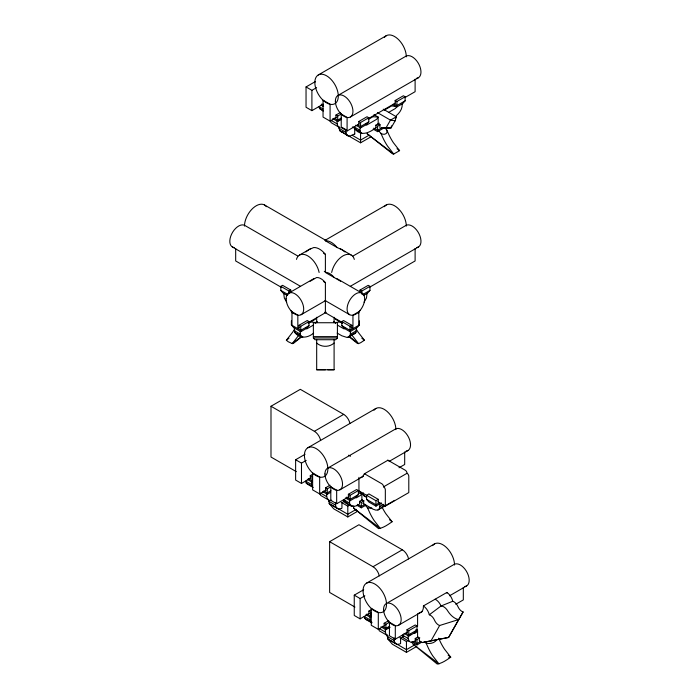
<?xml version="1.0" encoding="UTF-8"?>
<svg xmlns="http://www.w3.org/2000/svg" width="699" height="699" viewBox="0 0 699 699"><rect width="100%" height="100%" fill="white"/><g stroke="black" fill="none" stroke-linecap="round" stroke-linejoin="round"><path stroke-width="1.05" d="M391.457 125.881L391.064 127.908L381.095 128.249L391.064 127.908L395.171 120.805L396.342 116.742L383.262 109.193M337.163 333.091L341.811 335.773L347.088 337.468L348.845 337.128L350.016 336.001L350.61 331.37M348.845 337.128L355.887 332.61L356.473 327.988M362.781 503.254L373.021 509.169L375.835 510.121L377.949 509.982L379.356 508.767L380.055 503.752M384.616 127.576L386.739 129.927L389.072 135.082A38.078 21.984 60 0 0 393.319 142.596L399.592 150.643L393.729 154.033L392.532 153.806L367.027 133.666L393.729 154.033L387.456 145.977A38.078 21.984 60 0 1 383.209 138.463L380.876 133.308L378.753 130.958M356.612 329.727A38.078 21.984 60 0 0 358.133 332.174L364.406 340.23L360.745 342.667L358.543 343.611L357.346 343.392L348.958 336.673M419.496 640.948L422.275 642.556L431.021 640.826L439.654 625.5L458.684 619.559L463.105 611.957A6.841 3.949 60 0 1 457.941 606.61A6.841 3.949 60 0 0 452.769 601.254A9.332 5.382 60 0 0 446.906 592.446L423.376 605.946L423.445 606.653A12.442 7.182 60 0 1 419.051 612.909M463.105 611.957L448.609 637.444L422.275 642.556M385.787 128.249L390.479 120.123L396.342 116.742L395.302 118.542M358.447 313.047L359.985 310.382M298.517 335.564L292.243 343.611L288.154 341.697L286.38 340.23L292.654 332.174A38.078 21.984 -60 0 0 294.174 329.727M364.092 302.143L366.442 298.08L367.027 293.685M358.814 124.186L358.814 121.477L367.027 116.742L368.784 117.755L368.784 121.818L366.442 124.527L360.57 127.908L355.8 125.156M395.171 103.199L395.171 100.49L403.375 95.754L405.14 96.768L405.14 100.831L402.79 103.539L396.927 106.921L392.532 104.387M299.006 327.988L299.006 325.28L307.219 320.535L308.975 321.557L308.975 325.62L306.625 328.32L300.762 331.71L293.729 327.648L291.387 324.939L291.387 320.876M359.985 292.776L359.985 290.068L368.198 285.332L369.954 286.345L369.954 290.408L367.613 293.117L363.419 295.537M359.4 320.876L359.4 324.939L357.058 327.648L350.016 331.71L344.153 328.32L341.811 325.62L341.811 321.557L343.567 320.535L351.78 325.28L351.78 327.988M348.39 496.98L348.39 494.272L350.155 495.285L358.36 490.549L358.36 494.612L356.018 497.321L350.155 500.702L345.376 497.95M407.028 632.394L407.028 629.685L415.241 624.95L416.997 625.963L416.997 630.026L414.656 632.735L408.793 636.116L404.013 633.364M337.416 337.975L335.756 339.723L315.031 339.723L313.37 337.975L313.37 322.737L337.416 322.737L337.416 337.975L313.37 337.975M396.342 115.615C399.723 112.792 402.537 108.677 402.205 104.099M382.003 507.037A38.078 21.984 60 0 0 385.831 513.695L392.095 521.751C387.997 524.608 383.559 527.85 378.596 528.636L353.668 508.156L353.668 505.989M301.828 336.673L293.431 343.392L292.243 343.611L301.601 336.394M286.38 340.23L288.932 338.255M305.821 251.946L308.809 249.7L313.668 247.551A16.584 9.576 60 0 1 325.393 254.322L325.393 272.453A12.442 7.182 60 0 1 334.192 277.529L340.623 281.251M310.155 281.251L316.595 277.529A12.442 7.182 60 0 1 325.393 282.614L325.393 312.75M334.096 343.026C329.351 347.403 321.435 347.403 316.682 343.026M423.445 605.989A9.332 5.382 60 0 1 429.308 614.788L441.043 605.989L452.769 601.254M318.272 74.968L386.294 35.701M323.244 104.099L311.903 110.643L306.04 107.262L306.04 86.947L315.494 81.495M306.04 86.947L311.903 90.337L316.63 87.602M338.884 94.907L405.953 56.182A12.442 7.182 60 0 1 419.155 64.806A12.442 7.182 60 0 1 416.569 78.288M335.948 117.755L335.948 115.047L340.509 112.417M335.948 115.047L337.704 116.06L341.357 113.954M330.085 121.137L330.085 104.212L323.043 100.149L323.043 117.074L330.085 121.137L336.7 117.318M341.357 118.017L337.704 120.123L334.192 118.096M339.635 119.686L337.119 121.137L337.119 123.845L338.098 126.668M332.724 118.603L337.704 121.477L341.06 119.546M350.374 116.995L418.395 77.729M358.814 121.477L360.57 122.491L368.784 117.755M395.171 100.49L396.927 101.504L405.14 96.768M347.088 130.958L347.088 117.415L341.226 114.033L341.226 127.576L347.088 130.958L359.373 123.872M368.819 118.411L395.267 103.137M404.712 97.685L415.11 91.691L415.11 79.188M368.329 119.372L372.89 116.742L378.168 117.074L378.168 124.448M384.354 110.119L391.65 105.907L396.342 106.58A1.66 0.961 -60 0 1 395.171 108.616L388.6 112.408M368.784 121.818L360.57 126.554L357.757 124.929M405.14 100.831L396.927 105.566L394.114 103.941M354.812 133.946L350.138 135.973L348.023 135.833L339.583 130.556L338.875 126.44M375.817 127.908L375.817 125.2L379.339 123.173M375.817 125.2L377.582 126.222L380.221 124.693M376.289 127.637C369.474 132.548 361.269 137.03 354.708 128.817L354.122 126.895L359.985 130.285L360.57 132.198L361.75 133.326M369.02 135.222L360.57 140.097L352.13 135.222M381.977 127.742L377.582 130.285L373.825 128.118M373.179 129.097L377.582 131.639L384.878 127.419M346.503 134.68L360.57 142.806L370.898 136.847M299.513 255.074L310.828 248.538M324.974 240.369L386.294 204.964M287.359 295.537L283.174 293.117L280.832 290.408L280.832 286.345L282.588 285.332L290.793 290.068L290.793 292.776M280.832 286.345L289.037 291.081L290.793 290.068M288.678 293.161L314.218 278.42M352.995 256.026L405.953 225.454A12.442 7.182 60 0 1 419.155 234.069A12.442 7.182 60 0 1 416.569 247.56M301.12 314.707L325.708 300.509M350.304 286.31L418.395 247M299.006 325.28L300.762 326.293L308.975 321.557M359.985 290.068L361.75 291.081L369.954 286.345M299.722 327.569L297.835 328.661L297.835 315.118L291.972 311.737L291.972 325.28M308.233 322.658L326.206 312.278M369.71 287.167L415.11 260.954L415.11 248.46M308.224 323.34L315.424 319.181M308.975 325.62L300.762 330.356L291.387 324.939M362.659 294.62L369.954 290.408M310.732 321.889L315.424 322.571L317.311 321.479M313.37 325.105L307.219 328.661A1.66 0.961 -60 0 1 306.04 327.988M313.624 333.091C308.032 337.984 299.95 339.085 294.899 332.61L294.314 327.988M341.811 321.557L350.016 326.293L351.78 325.28M359.4 324.939L350.016 330.356L341.811 325.62M350.61 334.078L356.473 330.697M347.927 336.979L351.274 335.048M350.016 336.001L355.887 332.61M296.324 471.659L270.994 457.032L270.994 406.25L300.308 389.326L343.707 414.376A9.139 5.277 60 0 1 349.946 423.515M270.994 406.25L314.384 431.309L343.707 414.376M307.848 447.762L375.87 408.496M310.933 477.985L301.487 483.437L295.625 480.056L295.625 459.741L305.07 454.289M295.625 459.741L301.487 463.131L306.206 460.405M310.277 478.361L310.277 475.652L313.012 474.071M327.516 468.251L395.538 428.976A12.442 7.182 60 0 1 408.732 437.6A12.442 7.182 60 0 1 406.154 451.082M325.524 490.549L325.524 487.841L330.085 485.211M325.524 487.841L327.281 488.854L330.933 486.749M319.661 493.931L319.661 477.006L312.628 472.943L312.628 489.877L319.661 493.931L326.276 490.121M330.933 490.812L327.281 492.917L323.768 490.89M322.728 491.642L327.281 494.272L330.636 492.341M387.936 460.23L364.476 473.765L362.239 476.928L360.413 477.496M339.95 489.798L363.567 476.159M389.081 461.436L407.971 450.523M348.39 494.272L356.604 489.536L375.957 500.702L378.299 499.348L378.299 502.057M336.665 503.752L336.665 490.209L330.802 486.827L330.802 500.37L336.665 503.752L348.95 496.666M399.015 467.753L404.686 464.486L404.686 451.982M345.297 500.807L341.942 502.738L341.942 508.156M358.36 494.612L350.155 499.348L346.398 497.181M366.765 497.435L364.223 495.967A1.66 0.961 60 0 1 363.052 493.94L363.349 493.765A4.351 2.516 60 0 1 363.436 493.048M364.223 495.967L366.215 496.779M341.243 502.328L347.805 506.12L349.683 505.036M364.31 473.669L381.82 483.778A2.49 1.433 60 0 1 383.576 486.827L407.028 473.284A2.49 1.433 60 0 1 408.793 476.334L408.793 492.585L385.332 506.12L377.827 501.786M359.531 504.093L359.531 501.384L362.318 499.776M359.531 501.384L361.296 502.398L364.083 500.79M356.254 509.37L347.805 514.246L329.046 503.411L333.738 508.828L347.805 516.954L357.189 511.537M365.009 504.32L361.296 506.46L357.538 504.294M356.892 505.272L361.296 507.815L365.822 505.202M379.706 502.598L375.957 504.765L366.573 499.348L366.573 495.285L368.915 493.931L378.299 499.348M366.573 499.348L368.915 502.057L375.957 506.12L381.479 502.931M380.055 506.46L383.76 504.32M379.356 508.767L384.913 505.552M377.949 509.982L394.612 500.362M354.961 607.073L329.631 592.446L329.631 541.673L358.945 524.739L402.336 549.79A9.139 5.277 60 0 1 408.583 558.929M329.631 541.673L373.021 566.723L402.336 549.79M366.486 583.176L434.507 543.909M369.57 613.399L360.125 618.851L354.253 615.47L354.253 595.155L363.707 589.703M354.253 595.155L360.125 598.545L364.843 595.819M368.915 613.774L368.915 611.066L371.65 609.493M388.041 602.573L454.167 564.39A12.442 7.182 60 0 1 467.369 573.014A12.442 7.182 60 0 1 464.791 586.505M384.162 625.963L384.162 623.255L388.723 620.625M384.162 623.255L385.918 624.268L389.57 622.162M378.299 629.353L378.299 612.42L371.265 608.357L371.265 625.29L378.299 629.353L384.913 625.535M389.57 626.225L385.918 628.331L382.405 626.304M387.849 627.903L385.332 629.353L385.332 632.062L386.311 634.875M380.938 626.811L385.918 629.685L390.112 627.274M398.587 625.212L422.205 611.573M449.606 595.758L466.609 585.937M407.028 629.685L408.793 630.708L416.997 625.963M395.302 639.166L395.302 625.622L389.439 622.241L389.439 635.784L395.302 639.166L407.587 632.079M455.765 604.259L463.323 599.899L463.323 587.396M403.935 636.221L400.579 638.152L400.579 643.569M416.997 630.026L408.793 634.762L405.979 633.145M409.037 635.295L410.715 634.334M399.88 637.741L406.442 641.533L408.321 640.45M415.241 641.201L415.241 638.493L418.054 636.868M415.241 638.493L416.997 639.506L419.811 637.881M415.914 640.808L411.134 642.442L403.314 637.925L402.336 635.103L408.207 638.493L409.177 641.315M414.891 644.784L406.442 649.659L387.683 638.825L392.375 644.242L406.442 652.368L416.761 646.409M420.754 641.402L416.997 643.569L413.249 641.402M411.72 641.874L416.997 644.924L421.602 642.259M358.36 504.765C353.545 508.269 348.006 505.185 344.292 501.611L343.707 499.689L349.57 503.079L350.155 504.993L351.326 506.12M448.767 657.689L450.733 657.165L444.468 649.109A38.078 21.984 60 0 1 440.221 641.595L438.657 638.161M352.951 334.078L354.708 333.738M331.588 500.213L329.631 500.598L320.64 495.399L319.985 493.52M341.357 508.496L338.43 509.055L329.439 503.865L328.46 499.243M399.994 643.91L397.058 644.469L388.067 639.279L387.097 634.657M431.021 640.826L448.609 637.444L458.684 619.559A15.229 8.799 60 0 1 447.98 611.328A8.292 4.788 60 0 0 441.043 605.989A9.262 5.347 60 0 0 435.18 599.218M333.475 321.479L335.363 322.571L340.055 321.889M316.682 339.714L316.682 369.754L334.096 369.754L334.096 339.714M334.096 369.754L327.779 369.78M313.37 336.621L337.416 336.621M325.393 369.788L316.682 369.754M340.99 131.77L343.104 131.91M395.171 120.805L390.479 120.123L377.399 112.574M296.07 333.738L297.835 334.078M358.657 493.092L361.296 493.599A1.66 0.961 -60 0 1 360.125 495.626L356.604 497.662A1.66 0.961 -60 0 1 355.433 496.98M345.463 502.738L347.22 503.079M364.808 618.405L370.68 621.787L370.086 619.873L364.223 616.483L364.808 618.405L365.988 619.532L367.744 619.873M380.876 133.308C383.594 135.562 388.6 133.946 386.739 129.927M325.393 240.124L325.393 240.779A16.584 9.576 60 0 1 337.119 247.551L341.977 249.7L344.957 251.946M373.974 114.662L378.168 117.074M378.168 123.845L379.924 124.868L379.924 127.576M321.636 104.081L323.515 105.165M320.998 105.06L323.637 106.58M323.13 109L318.945 106.58L319.53 108.502L323.218 111.08M354.009 128.179L355.887 129.263M357.757 130.346L359.636 131.429M319.53 108.502L322.877 110.433M354.708 128.817L360.57 132.198M330.959 120.298L337.119 123.845M341.942 127.305L346.503 129.944M340.055 127.795L331.064 122.605L330.409 120.726M338.875 128.249L345.918 132.312L346.617 134.619L348.023 135.833M339.583 130.556L346.617 134.619M264.493 204.964L325.804 240.369M339.959 248.538L351.274 255.074M325.393 240.779L337.119 247.551M323.585 253.283L325.393 254.322M297.791 256.026L244.833 225.454A12.442 7.182 -60 0 0 231.631 234.069A12.442 7.182 -60 0 0 234.209 247.56M324.275 271.317L326.162 272.409M336.569 278.42L362.099 293.161A12.442 7.182 -60 0 1 358.159 312.427A12.442 7.182 -60 0 1 347.386 306.206A12.442 7.182 -60 0 1 362.099 293.161M325.393 272.453L334.192 277.529M323.637 281.592L325.393 282.614M232.391 247L300.483 286.31M325.079 300.509L349.666 314.707M281.077 287.167L235.677 260.954L235.677 248.46M324.581 312.278L342.545 322.658M351.064 327.569L352.951 328.661L352.951 315.118L358.814 311.737L358.814 325.28M335.363 319.181L342.562 323.34M280.832 290.408L288.128 294.62M337.416 325.105L343.567 328.661A1.66 0.961 60 0 0 344.747 327.988M294.314 330.697L300.177 334.078L300.762 336.001L301.942 337.128M299.513 335.048L302.859 336.979M294.899 332.61L300.762 336.001M387.762 460.125L405.271 470.235A2.49 1.433 60 0 1 407.028 473.284M348.67 455.18L350.514 456.237M358.526 491.327L361.881 493.258L361.881 500.03L363.637 501.043L363.637 503.752M310.277 475.652L312.042 476.666L312.042 482.083L307.263 479.331M308.285 478.562L312.042 480.729M350.575 505.01L353.082 506.46M344.292 501.611L350.155 504.993M306.179 482.992L312.042 486.373L311.457 484.459L305.585 481.069L306.179 482.992L307.35 484.119L313.213 487.5M320.544 493.092L326.695 496.639L327.674 499.462M328.46 501.043L335.494 505.106L336.472 507.928M415.914 629.397L417.583 630.367L417.583 637.139L419.348 638.152L419.348 640.861M368.915 611.066L370.68 612.088L370.68 617.497L365.9 614.744M366.923 613.984L370.68 616.151M369.422 620.834L371.929 622.285M365.988 619.532L371.851 622.914M379.181 628.506L385.332 632.062M388.268 636.011L379.277 630.813L378.622 628.934M387.097 636.457L394.131 640.52L395.11 643.342M397.006 148.677L399.592 150.643M389.518 519.776L392.095 521.751M353.668 508.156L380.37 528.523L374.096 520.467A38.078 21.984 60 0 1 369.858 512.952L367.517 507.797L365.402 505.447M448.155 655.19L450.733 657.165C446.635 660.022 442.196 663.264 437.224 664.05L412.305 643.569L439.007 663.936L432.733 655.88A38.078 21.984 60 0 1 428.496 648.366L426.154 643.211L424.739 641.647M361.855 338.255L364.406 340.23M349.185 336.394L358.543 343.611L352.27 335.564M286.695 302.143L284.344 298.08L283.759 293.685M290.793 310.382L292.339 313.047M446.827 592.403L446.906 593.11M417.583 613.801L417.583 626.304M416.997 639.506L416.997 644.924M408.793 630.708L408.793 636.116M408.207 635.784L408.207 638.493M406.442 641.533L406.442 652.368M396.927 101.504L396.927 106.921M394.131 637.811L394.131 640.52M385.918 624.268L385.918 629.685M385.332 506.12L385.332 489.877A2.49 1.433 60 0 0 383.576 486.827M377.582 126.222L377.582 131.639M375.957 500.702L375.957 506.12M370.086 617.165L370.086 619.873M361.75 291.081L361.75 294.13M361.296 502.398L361.296 507.815M360.57 122.491L360.57 127.908M360.57 131.971L360.57 142.806M360.125 598.545L360.125 618.851M359.985 127.576L359.985 130.285M358.945 477.347L358.945 490.89M354.708 128.59L354.708 134.007M350.155 495.285L350.155 500.702M350.016 326.293L350.016 331.71M349.57 500.37L349.57 503.079M347.805 506.12L347.805 516.954M345.918 129.603L345.918 132.312M337.704 116.06L337.704 121.477M335.494 502.398L335.494 505.106M334.096 317.276L334.096 322.737M327.281 488.854L327.281 494.272M326.695 493.94L326.695 496.639M316.682 317.276L316.682 322.737M311.903 90.337L311.903 110.643M311.457 481.751L311.457 484.459M301.487 463.131L301.487 483.437M300.762 326.293L300.762 331.71M300.177 331.37L300.177 334.078M289.037 291.081L289.037 293.117M384.424 206.694A16.584 9.576 60 0 1 397.617 208.005A16.584 9.576 60 0 1 406.311 226.1M296.472 259.39A16.584 9.576 60 0 1 307.805 255.895A16.584 9.576 60 0 1 319.128 272.47M331.658 272.47A16.584 9.576 -60 0 1 342.982 255.895A16.584 9.576 -60 0 1 354.314 259.39M244.475 226.1A16.584 9.576 -60 0 1 253.169 208.005A16.584 9.576 -60 0 1 266.354 206.694M335.52 323.34A1.66 0.961 60 0 1 335.363 322.571M315.424 322.571A1.66 0.961 -60 0 1 315.266 323.34M371.807 507.998A11.997 9.192 27.5 0 1 367.517 507.806M314.384 431.309A9.139 5.277 60 0 1 320.631 440.44M363.052 493.94A4.351 2.516 60 0 1 363.139 493.214M364.52 495.801A1.66 0.961 60 0 1 363.349 493.765M374.009 410.226A16.584 9.576 60 0 1 387.194 411.528A16.584 9.576 60 0 1 395.887 429.632M436.761 639.768A11.997 9.192 27.5 0 1 426.154 643.22M439.654 625.5A6.841 3.949 60 0 1 434.481 620.144A6.841 3.949 60 0 0 429.308 614.788M373.021 566.723A9.139 5.277 60 0 1 379.269 575.854M414.227 632.979A1.66 0.961 -60 0 0 415.241 633.076A3.233 1.87 -60 0 0 416.412 632.219A1.66 0.961 -60 0 0 416.997 630.708M432.646 545.639A16.584 9.576 60 0 1 445.831 546.941A16.584 9.576 60 0 1 454.525 565.045M352.951 126.895A1.66 0.961 -60 0 1 352.366 127.052M365.848 124.186A1.66 0.961 -60 0 0 367.027 124.868L376.403 119.45A1.66 0.961 -60 0 0 377.582 117.415M384.424 37.431A16.584 9.576 60 0 1 397.617 38.733A16.584 9.576 60 0 1 406.311 56.837M286.109 298.857A12.442 7.182 60 0 0 299.303 315.266A12.442 7.182 60 0 0 299.303 297.678A12.442 7.182 60 0 0 286.109 298.857M324.939 473.939A12.442 7.182 60 0 0 338.133 490.357A12.442 7.182 60 0 0 338.133 472.769A12.442 7.182 60 0 0 324.939 473.939M304.414 455.355A16.584 9.576 60 0 0 322.003 477.242A16.584 9.576 60 0 0 322.003 453.782A16.584 9.576 60 0 0 304.414 455.355M383.576 609.362A12.442 7.182 60 0 0 396.77 625.771A12.442 7.182 60 0 0 396.77 608.182A12.442 7.182 60 0 0 383.576 609.362M363.052 590.769A16.584 9.576 60 0 0 380.64 612.656A16.584 9.576 60 0 0 380.64 589.196A16.584 9.576 60 0 0 363.052 590.769M335.363 101.145A12.442 7.182 60 0 0 348.556 117.563A12.442 7.182 60 0 0 348.556 99.974A12.442 7.182 60 0 0 335.363 101.145M314.838 82.561A16.584 9.576 60 0 0 332.427 104.448A16.584 9.576 60 0 0 332.427 80.988A16.584 9.576 60 0 0 314.838 82.561"/></g></svg>
